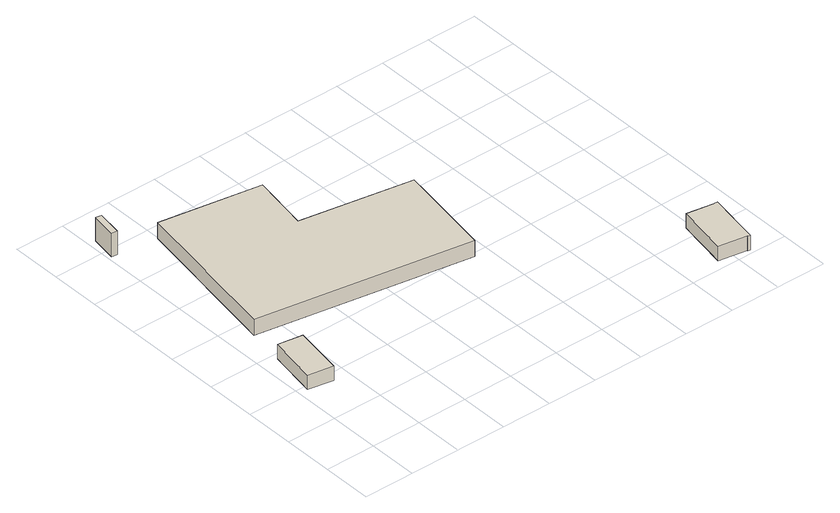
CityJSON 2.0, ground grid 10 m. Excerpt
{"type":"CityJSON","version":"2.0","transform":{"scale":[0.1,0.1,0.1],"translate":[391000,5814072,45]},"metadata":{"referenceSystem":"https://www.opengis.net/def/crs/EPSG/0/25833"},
"CityObjects":{
"building1":{"type":"Building","attributes":{"Gemeindeschluessel":"11000007","BezugspunktDach":"2200","function":"31001_2143","measuredHeight":3,"storeysAboveGround":1},"address":[{"country":"Germany","locality":"Berlin","thoroughfareNumber":"145 (4)","thoroughfareName":"Germaniastraße"}],"geometry":[{"type":"Solid","lod":"1","boundaries":[[[[0,1,2,3]],[[4,5,6,7]],[[4,7,3,2]],[[5,4,2,1]],[[6,5,1,0]],[[7,6,0,3]]]]}]},
"building2":{"type":"Building","attributes":{"Gemeindeschluessel":"11000007","BezugspunktDach":"2200","function":"51009_1610","measuredHeight":4.84,"storeysAboveGround":0},"address":[{"country":"Germany","locality":"Berlin"}],"geometry":[{"type":"Solid","lod":"1","boundaries":[[[[8,9,10,11]],[[12,13,14,15]],[[12,15,11,10]],[[13,12,10,9]],[[14,13,9,8]],[[15,14,8,11]]]]}]},
"building3":{"type":"Building","attributes":{"Gemeindeschluessel":"11000007","BezugspunktDach":"2200","function":"31001_2462","measuredHeight":3.32,"storeysAboveGround":2},"address":[{"country":"Germany","locality":"Berlin","thoroughfareNumber":"145 (2)","thoroughfareName":"Germaniastraße"}],"geometry":[{"type":"Solid","lod":"1","boundaries":[[[[16,17,18,19,20,21,22]],[[23,24,25,26,27,28,29]],[[23,29,22,21]],[[24,23,21,20]],[[25,24,20,19]],[[26,25,19,18]],[[27,26,18,17]],[[28,27,17,16]],[[29,28,16,22]]]]}]},
"building4":{"type":"Building","attributes":{"Gemeindeschluessel":"11000007","BezugspunktDach":"2200","function":"31001_2050","measuredHeight":3,"storeysAboveGround":1},"address":[{"country":"Germany","locality":"Berlin","thoroughfareNumber":"145 (3)","thoroughfareName":"Germaniastraße"}],"geometry":[{"type":"Solid","lod":"1","boundaries":[[[[30,31,32,33,34,35,36,37]],[[38,39,40,41,42,43,44,45]],[[38,45,37,36]],[[39,38,36,35]],[[40,39,35,34]],[[41,40,34,33]],[[42,41,33,32]],[[43,42,32,31]],[[44,43,31,30]],[[45,44,30,37]]]]}]}
},
"vertices":[
[67,180,40],[83,279,40],[34,287,40],[17,189,40],[34,287,10],[83,279,10],[67,180,10],[17,189,10],
[17,679,60],[25,730,60],[14,732,60],[5,680,60],[14,732,11],[25,730,11],[17,679,11],[5,680,11],
[470,292,42],[496,449,42],[502,486,42],[280,524,42],[300,639,42],[99,672,42],[47,363,42],[99,672,9],[300,639,9],[280,524,9],[502,486,9],[496,449,9],[470,292,9],[47,363,9],
[825,7,42],[824,6,42],[830,5,42],[848,112,42],[843,113,42],[842,112,42],[787,121,42],[769,17,42],[787,121,12],[842,112,12],[843,113,12],[848,112,12],[830,5,12],[824,6,12],[825,7,12],[769,17,12]
]}
